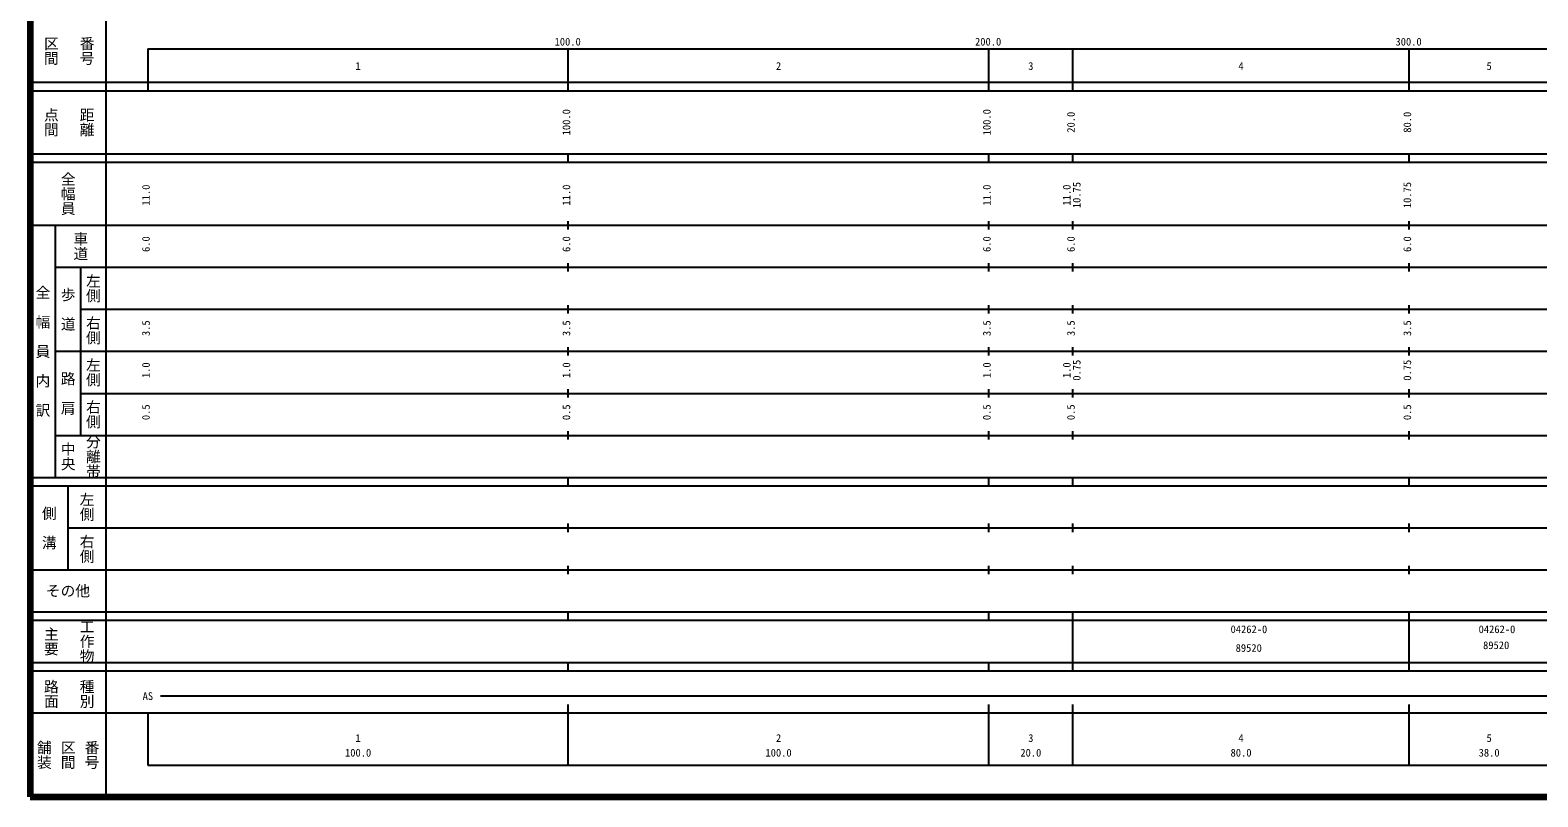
# Model space of a CAD drawing. Units: millimetres, scale not verified. Extents: x 40000 to 680000, y 20000 to 380000.
# Drawn here: x 40000 to 398589, y 20000 to 202409 of the extents above; entities that cross this region are included whole.
import ezdxf
from ezdxf.enums import TextEntityAlignment as Align

# ---------------------------------------------------------------- set-up
doc = ezdxf.new("R2010")
doc.units = ezdxf.units.MM
doc.header["$LTSCALE"] = 1000
doc.layers.add('M-TTL', color=2, linetype='Continuous', lineweight=140)
doc.layers.add('M-TTL-BAND', color=7, linetype='Continuous', lineweight=25)
doc.styles.add('@ＭＳ ゴシック', font='')
doc.styles.add('ＭＳ ゴシック', font='')
doc.styles.get('@ＭＳ ゴシック').set_extended_font_data('@MS Gothic')
doc.styles.get('ＭＳ ゴシック').set_extended_font_data('MS Gothic')

msp = doc.modelspace()

# ---------------------------------------------------------------- linework, layer by layer
at = {"layer": 'M-TTL'}
for p, q in [((40000, 380000), (40000, 20000)), ((40000, 20000), (680000, 20000))]:
    msp.add_line(p, q, dxfattribs=at)
at = {"layer": 'M-TTL-BAND'}
for p, q in [((58000, 370000), (58000, 20000)), ((68000, 198000), (579000, 198000)), ((68000, 198000), (68000, 188000)), ((168000, 188000), (168000, 198000)), ((268000, 188000), (268000, 198000)), ((288000, 188000), (288000, 198000)), ((368000, 188000), (368000, 198000)), ((40000, 190000), (579000, 190000)), ((40000, 188000), (579000, 188000)), ((40000, 173000), (579000, 173000)), ((168000, 171000), (168000, 173000)), ((268000, 171000), (268000, 173000)), ((288000, 171000), (288000, 173000)), ((368000, 171000), (368000, 173000)), ((40000, 171000), (579000, 171000)), ((40000, 156000), (579000, 156000)), ((46000, 96000), (46000, 156000)), ((168000, 155000), (168000, 157000)), ((268000, 155000), (268000, 157000)), ((288000, 155000), (288000, 157000)), ((368000, 155000), (368000, 157000)), ((46000, 146000), (579000, 146000)), ((52000, 146000), (52000, 106000)), ((168000, 145000), (168000, 147000)), ((268000, 145000), (268000, 147000)), ((288000, 145000), (288000, 147000)), ((368000, 145000), (368000, 147000)), ((168000, 135000), (168000, 137000)), ((268000, 135000), (268000, 137000)), ((288000, 135000), (288000, 137000)), ((368000, 135000), (368000, 137000)), ((52000, 136000), (579000, 136000)), ((46000, 126000), (579000, 126000)), ((168000, 125000), (168000, 127000)), ((268000, 125000), (268000, 127000)), ((288000, 125000), (288000, 127000)), ((368000, 125000), (368000, 127000)), ((52000, 116000), (579000, 116000)), ((168000, 115000), (168000, 117000)), ((268000, 115000), (268000, 117000)), ((288000, 115000), (288000, 117000)), ((368000, 115000), (368000, 117000)), ((46000, 106000), (579000, 106000)), ((168000, 105000), (168000, 107000)), ((268000, 105000), (268000, 107000)), ((288000, 105000), (288000, 107000)), ((368000, 105000), (368000, 107000)), ((40000, 96000), (579000, 96000)), ((40000, 94000), (579000, 94000)), ((49000, 94000), (49000, 74000)), ((168000, 94000), (168000, 96000)), ((268000, 94000), (268000, 96000)), ((288000, 94000), (288000, 96000)), ((368000, 94000), (368000, 96000)), ((49000, 84000), (579000, 84000)), ((168000, 83000), (168000, 85000)), ((268000, 83000), (268000, 85000)), ((288000, 83000), (288000, 85000)), ((368000, 83000), (368000, 85000)), ((40000, 74000), (579000, 74000)), ((168000, 73000), (168000, 75000)), ((268000, 73000), (268000, 75000)), ((288000, 73000), (288000, 75000)), ((368000, 73000), (368000, 75000)), ((40000, 64000), (579000, 64000)), ((40000, 62000), (579000, 62000)), ((168000, 62000), (168000, 64000)), ((268000, 62000), (268000, 64000)), ((288000, 62000), (288000, 64000)), ((288000, 52000), (288000, 62000)), ((368000, 62000), (368000, 64000)), ((368000, 52000), (368000, 62000)), ((368000, 52000), (368000, 62000)), ((40000, 52000), (579000, 52000)), ((168000, 50000), (168000, 52000)), ((268000, 50000), (268000, 52000)), ((288000, 50000), (288000, 52000)), ((368000, 50000), (368000, 52000)), ((40000, 50000), (579000, 50000)), ((71000, 44000), (524900, 44000)), ((40000, 40000), (579000, 40000)), ((68000, 40000), (68000, 27500)), ((168000, 27500), (168000, 42000)), ((268000, 27500), (268000, 42000)), ((288000, 27500), (288000, 42000)), ((368000, 27500), (368000, 42000)), ((68000, 27500), (579000, 27500))]:
    msp.add_line(p, q, dxfattribs=at)

# ---------------------------------------------------------------- texts
at = {"layer": 'M-TTL-BAND', "style": '@ＭＳ ゴシック'}
for s, p in [('番号', (53500, 197500)), ('区間', (45000, 197500)), ('点間', (45000, 180500)), ('距離', (53500, 180500)), ('全幅員', (49000, 163500)), ('車道', (52000, 151000)), ('左側', (55000, 141000)), ('全\u3000幅\u3000員\u3000内\u3000訳', (43000, 126000)), ('歩\u3000道', (49000, 136000)), ('右側', (55000, 131000)), ('左側', (55000, 121000)), ('路\u3000肩', (49000, 116000)), ('右側', (55000, 111000)), ('中央', (49000, 101000)), ('分離帯', (55000, 101000)), ('左側', (53500, 89000)), ('側\u3000溝', (44500, 84000)), ('右側', (53500, 79000)), ('工作物', (53500, 57000)), ('主要', (45000, 57000)), ('路面', (45000, 44500)), ('種別', (53500, 44500)), ('舗装', (43333, 30000)), ('区間', (49000, 30000)), ('番号', (54667, 30000))]:
    msp.add_text(s, height=2566, rotation=270, dxfattribs=at).set_placement(p, align=Align.MIDDLE_CENTER)
at = {"layer": 'M-TTL-BAND', "style": 'ＭＳ ゴシック'}
for s, p in [('100.0', (167844, 198195)), ('200.0', (267844, 198195)), ('300.0', (367844, 198195)), ('1', (118000, 192405)), ('2', (218000, 192405)), ('3', (278000, 192405)), ('4', (328000, 192405)), ('5', (387000, 192405)), ('AS', (68000, 42500)), ('1', (118000, 32523)), ('2', (218000, 32523)), ('3', (278000, 32523)), ('4', (328000, 32523)), ('5', (387000, 32523)), ('100.0', (118000, 29033)), ('100.0', (218000, 29033)), ('20.0', (278000, 29033)), ('80.0', (328000, 29033)), ('38.0', (387000, 29033))]:
    msp.add_text(s, height=1833, dxfattribs=at).set_placement(p, align=Align.BOTTOM_CENTER)
for s, p in [('100.0', (169000, 180500)), ('100.0', (269000, 180500)), ('20.0', (289000, 180500)), ('80.0', (369000, 180500)), ('11.0', (69000, 163174)), ('11.0', (169000, 163174)), ('11.0', (269000, 163174)), ('11.0', (288000, 163174)), ('10.75', (290370, 163174)), ('10.75', (369000, 163174)), ('6.0', (69000, 151500)), ('6.0', (169000, 151500)), ('6.0', (269000, 151500)), ('6.0', (289000, 151500)), ('6.0', (369000, 151500)), ('3.5', (69000, 131500)), ('3.5', (169000, 131500)), ('3.5', (269000, 131500)), ('3.5', (289000, 131500)), ('3.5', (369000, 131500)), ('1.0', (69000, 121500)), ('1.0', (169000, 121500)), ('1.0', (269000, 121500)), ('1.0', (288000, 121500)), ('0.75', (290370, 121500)), ('0.75', (369000, 121500)), ('0.5', (69000, 111500)), ('0.5', (169000, 111500)), ('0.5', (269000, 111500)), ('0.5', (289000, 111500)), ('0.5', (369000, 111500))]:
    msp.add_text(s, height=1833, rotation=90, dxfattribs=at).set_placement(p, align=Align.BOTTOM_CENTER)
msp.add_text('その他', height=2566, dxfattribs=at).set_placement((49000, 69000), align=Align.MIDDLE_CENTER)
for s, p in [('04262-0', (325500, 58405)), ('04262-0', (384500, 58405)), ('89520', (326712, 53957)), ('89520', (385560, 54608))]:
    msp.add_text(s, height=1833, dxfattribs=at).set_placement(p, align=Align.BOTTOM_LEFT)

doc.saveas('drawing.dxf')
